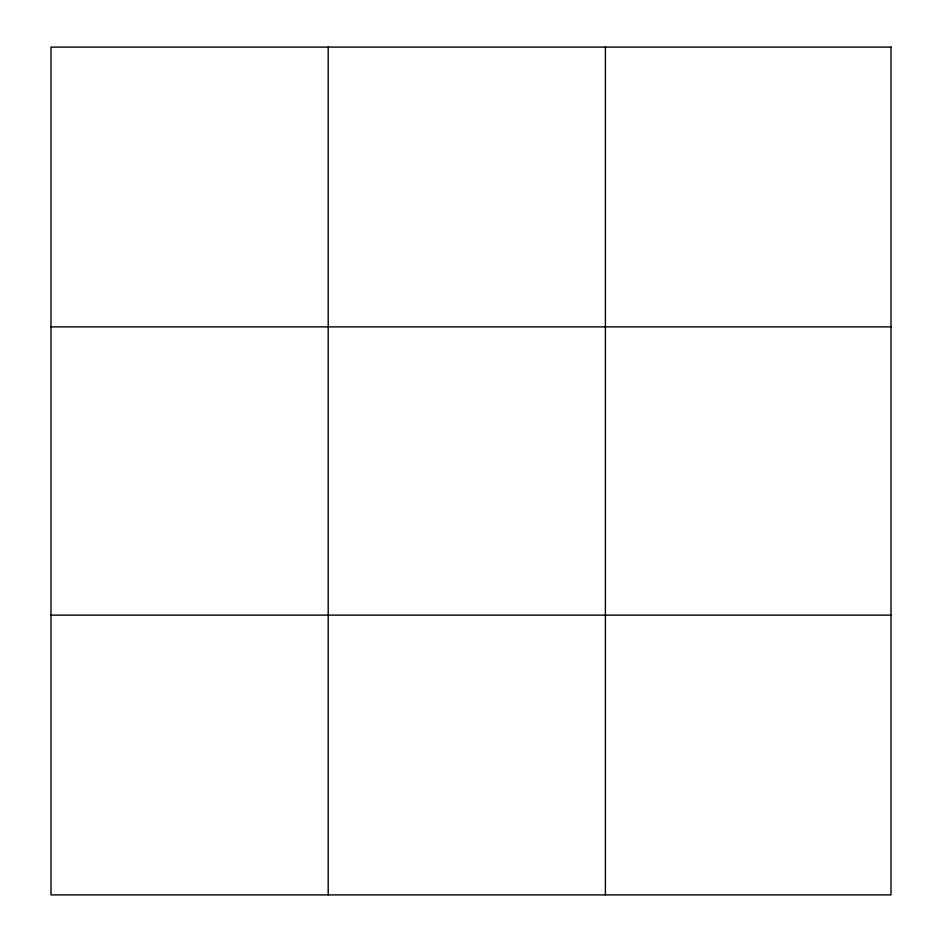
<?xml version="1.0" encoding="UTF-8"?>
<svg xmlns="http://www.w3.org/2000/svg" width="942" height="942" viewBox="0 0 942 942"><rect width="100%" height="100%" fill="white"/><g stroke="black" fill="none" stroke-linecap="round" stroke-linejoin="round"><path stroke-width="1.41" d="M328.205 47.1L328.205 894.9M605.4 47.1L605.4 894.9M50.998 326.874L891.002 326.874M50.998 615.126L891.002 615.126M891.002 47.1L891.002 894.9L50.998 894.9L50.998 47.1L891.002 47.1"/></g></svg>
